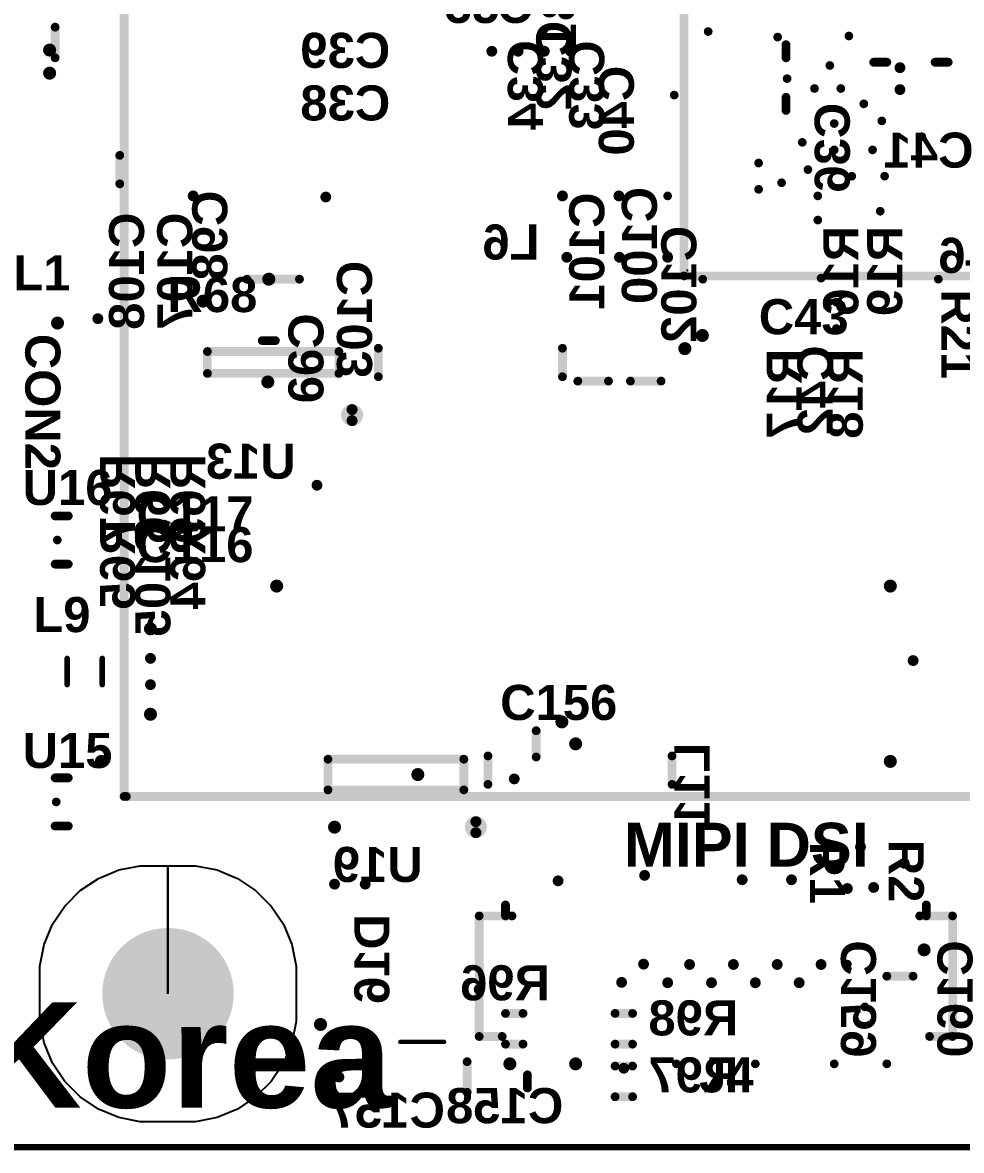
# Model space of a CAD drawing. Extents: x -0.3 to 75.5, y -0.2 to 56.1.
# Drawn here: x 17.68 to 39.1, y -0.07 to 25.65 of the extents above; entities that cross this region are included whole.
import ezdxf

# ---------------------------------------------------------------- set-up
doc = ezdxf.new("R2010")
doc.units = 0
doc.layers.get('0').update_dxf_attribs({"linetype": 'CONTINUOUS'})
for name, color, linetype in [('BOTTOMOVERLAY', 54, 'CONTINUOUS'), ('KEEPOUTLAYER', 6, 'CONTINUOUS'), ('MULTILAYER', 9, 'CONTINUOUS'), ('PADHOLELAYER', 156, 'CONTINUOUS'), ('TOPOVERLAY', 2, 'CONTINUOUS'), ('VIAHOLELAYER', 16, 'CONTINUOUS')]:
    doc.layers.add(name, color=color, linetype=linetype)
doc.styles.add('ARIAL', font='arialbd.ttf', dxfattribs={"height": 0.2})

# ---------------------------------------------------------------- blocks, each defined once
blk = doc.blocks.new('RESC1608L_B_10')
at = {"layer": 'BOTTOMOVERLAY', "const_width": 0.2}
for points in [[(-0.2, 0.35), (0.2, 0.35)], [(-0.2, -0.35), (0.2, -0.35)]]:
    blk.add_lwpolyline(points, dxfattribs=at)
at = {"layer": 'BOTTOMOVERLAY', "const_width": 0.1}
for points in [[(-0.25, 0.35, 1), (-0.15, 0.35, 1)], [(0.15, 0.35, 1), (0.25, 0.35, 1)], [(-0.25, -0.35, 1), (-0.15, -0.35, 1)], [(0.15, -0.35, 1), (0.25, -0.35, 1)]]:
    blk.add_lwpolyline(points, format="xyb", close=True, dxfattribs=at)
blk = doc.blocks.new('HEAT_SINK_40X40_55MM_34')
at = {"layer": 'TOPOVERLAY', "const_width": 0.2}
for points in [[(19.95, 20), (-20, 20)], [(20, 20), (20, 1.7)]]:
    blk.add_lwpolyline(points, dxfattribs=at)
at = {"layer": 'TOPOVERLAY', "const_width": 0.1}
for points in [[(19.9, 20, 1), (20, 20, 1)], [(19.95, 20, 1), (20.05, 20, 1)]]:
    blk.add_lwpolyline(points, format="xyb", close=True, dxfattribs=at)
blk = doc.blocks.new('DRT0003A_37')
at = {"layer": 'TOPOVERLAY', "const_width": 0.2}
for points in [[(0.125, 0.55), (0.425, 0.55)], [(0.125, -0.55), (0.425, -0.55)]]:
    blk.add_lwpolyline(points, dxfattribs=at)
at = {"layer": 'TOPOVERLAY', "const_width": 0.1}
for points in [[(0.075, 0.55, 1), (0.175, 0.55, 1)], [(0.375, 0.55, 1), (0.475, 0.55, 1)], [(0.075, -0.55, 1), (0.175, -0.55, 1)], [(0.375, -0.55, 1), (0.475, -0.55, 1)]]:
    blk.add_lwpolyline(points, format="xyb", close=True, dxfattribs=at)
blk = doc.blocks.new('DRT0003A_38')
at = {"layer": 'TOPOVERLAY', "const_width": 0.2}
for points in [[(0.125, 0.55), (0.425, 0.55)], [(0.125, -0.55), (0.425, -0.55)]]:
    blk.add_lwpolyline(points, dxfattribs=at)
at = {"layer": 'TOPOVERLAY', "const_width": 0.1}
for points in [[(0.075, 0.55, 1), (0.175, 0.55, 1)], [(0.375, 0.55, 1), (0.475, 0.55, 1)], [(0.075, -0.55, 1), (0.175, -0.55, 1)], [(0.375, -0.55, 1), (0.475, -0.55, 1)]]:
    blk.add_lwpolyline(points, format="xyb", close=True, dxfattribs=at)
blk = doc.blocks.new('SOT23_6_L_B_39')
at = {"layer": 'BOTTOMOVERLAY', "const_width": 0.2}
for points in [[(-0.35, 1.55), (-0.35, -1.55)], [(-0.35, 1.55), (0.35, 1.55)], [(0.35, 1.55), (0.35, -1.55)], [(-0.35, -1.55), (0.35, -1.55)]]:
    blk.add_lwpolyline(points, dxfattribs=at)
at = {"layer": 'BOTTOMOVERLAY'}
for points, const_width in [([(-0.4, 1.55, 1), (-0.3, 1.55, 1)], 0.1), ([(-0.4, 1.55, 1), (-0.3, 1.55, 1)], 0.1), ([(0.3, 1.55, 1), (0.4, 1.55, 1)], 0.1), ([(0.3, 1.55, 1), (0.4, 1.55, 1)], 0.1), ([(-0.4, -1.55, 1), (-0.3, -1.55, 1)], 0.1), ([(-0.4, -1.55, 1), (-0.3, -1.55, 1)], 0.1), ([(0.3, -1.55, 1), (0.4, -1.55, 1)], 0.1), ([(0.3, -1.55, 1), (0.4, -1.55, 1)], 0.1), ([(-1.075, -1.825, 1), (-1.325, -1.825, 1)], 0.25), ([(-1.388, -1.825, 1), (-1.263, -1.825, 1)], 0.125), ([(-1.137, -1.825, 1), (-1.012, -1.825, 1)], 0.125)]:
    blk.add_lwpolyline(points, format="xyb", close=True, dxfattribs=dict(at, const_width=const_width))
blk = doc.blocks.new('SOT23_6L_SY8120B1_B_43')
at = {"layer": 'BOTTOMOVERLAY', "const_width": 0.2}
for points in [[(-0.25, 1.5), (0.25, 1.5)], [(-0.25, 1.5), (-0.25, -1.5)], [(0.25, 1.5), (0.25, -1.5)], [(-0.25, -1.5), (0.25, -1.5)]]:
    blk.add_lwpolyline(points, dxfattribs=at)
at = {"layer": 'BOTTOMOVERLAY'}
for points, const_width in [([(-0.3, 1.5, 1), (-0.2, 1.5, 1)], 0.1), ([(-0.3, 1.5, 1), (-0.2, 1.5, 1)], 0.1), ([(0.2, 1.5, 1), (0.3, 1.5, 1)], 0.1), ([(0.2, 1.5, 1), (0.3, 1.5, 1)], 0.1), ([(-0.3, -1.5, 1), (-0.2, -1.5, 1)], 0.1), ([(-0.3, -1.5, 1), (-0.2, -1.5, 1)], 0.1), ([(0.2, -1.5, 1), (0.3, -1.5, 1)], 0.1), ([(0.2, -1.5, 1), (0.3, -1.5, 1)], 0.1), ([(-1.075, -1.8, 1), (-1.325, -1.8, 1)], 0.25), ([(-1.388, -1.8, 1), (-1.263, -1.8, 1)], 0.125), ([(-1.137, -1.8, 1), (-1.012, -1.8, 1)], 0.125)]:
    blk.add_lwpolyline(points, format="xyb", close=True, dxfattribs=dict(at, const_width=const_width))
blk = doc.blocks.new('RESC1608L_B_62')
at = {"layer": 'BOTTOMOVERLAY', "const_width": 0.2}
for points in [[(-0.2, 0.35), (0.2, 0.35)], [(-0.2, -0.35), (0.2, -0.35)]]:
    blk.add_lwpolyline(points, dxfattribs=at)
at = {"layer": 'BOTTOMOVERLAY', "const_width": 0.1}
for points in [[(-0.25, 0.35, 1), (-0.15, 0.35, 1)], [(0.15, 0.35, 1), (0.25, 0.35, 1)], [(-0.25, -0.35, 1), (-0.15, -0.35, 1)], [(0.15, -0.35, 1), (0.25, -0.35, 1)]]:
    blk.add_lwpolyline(points, format="xyb", close=True, dxfattribs=at)
blk = doc.blocks.new('RESC1608L_B_63')
at = {"layer": 'BOTTOMOVERLAY', "const_width": 0.2}
for points in [[(0.2, 0.35), (-0.2, 0.35)], [(0.2, -0.35), (-0.2, -0.35)]]:
    blk.add_lwpolyline(points, dxfattribs=at)
at = {"layer": 'BOTTOMOVERLAY', "const_width": 0.1}
for points in [[(-0.25, 0.35, 1), (-0.15, 0.35, 1)], [(0.15, 0.35, 1), (0.25, 0.35, 1)], [(-0.25, -0.35, 1), (-0.15, -0.35, 1)], [(0.15, -0.35, 1), (0.25, -0.35, 1)]]:
    blk.add_lwpolyline(points, format="xyb", close=True, dxfattribs=at)
blk = doc.blocks.new('MOUNTING_HOLE_3_0MM_95')
at = {"layer": 'MULTILAYER'}
h = blk.add_hatch(color=9, dxfattribs=at)
edge = h.paths.add_edge_path()
edge.add_arc((0, 0), 1.5, 0, 360)
at = {"layer": 'PADHOLELAYER'}
h = blk.add_hatch(color=156, dxfattribs=at)
edge = h.paths.add_edge_path()
edge.add_arc((0, 0), 1.5, 0, 360)
at = {"layer": 'MULTILAYER'}
for p, q in [((-1.122, 2.823), (-0.631, 2.921)), ((-0.631, 2.921), (-0.381, 2.921)), ((-0.381, 2.921), (-0.381, 2.921)), ((-0.381, 2.921), (0, 2.921)), ((0, 2.921), (0, 0)), ((0, 0), (0, 2.921)), ((0, 2.921), (0.381, 2.921)), ((0.381, 2.921), (0.631, 2.921)), ((0.631, 2.921), (1.122, 2.823)), ((-2, 2.354), (-1.584, 2.632)), ((-1.584, 2.632), (-1.122, 2.823)), ((1.122, 2.823), (1.584, 2.632)), ((1.584, 2.632), (2, 2.354)), ((-2.354, 2), (-2, 2.354)), ((2, 2.354), (2.354, 2)), ((-2.632, 1.584), (-2.354, 2)), ((2.354, 2), (2.632, 1.584)), ((-2.823, 1.122), (-2.632, 1.584)), ((2.632, 1.584), (2.823, 1.122)), ((-2.921, 0.631), (-2.823, 1.122)), ((2.823, 1.122), (2.921, 0.631)), ((-2.921, 0.381), (-2.921, 0.631)), ((2.921, 0.631), (2.921, 0.381)), ((-2.921, -0.381), (-2.921, 0.381)), ((2.921, 0.381), (2.921, 0.381)), ((2.921, 0.381), (2.921, -0.381)), ((-2.921, -0.631), (-2.921, -0.381)), ((-2.921, -0.381), (-2.921, -0.381)), ((2.921, -0.381), (2.921, -0.631)), ((-2.823, -1.122), (-2.921, -0.631)), ((2.921, -0.631), (2.823, -1.122)), ((-2.632, -1.584), (-2.823, -1.122)), ((2.823, -1.122), (2.632, -1.584)), ((-2.354, -2), (-2.632, -1.584)), ((2.632, -1.584), (2.354, -2)), ((-2, -2.354), (-2.354, -2)), ((2.354, -2), (2, -2.354)), ((-1.584, -2.632), (-2, -2.354)), ((2, -2.354), (1.584, -2.632)), ((-1.122, -2.823), (-1.584, -2.632)), ((-0.631, -2.921), (-1.122, -2.823)), ((1.122, -2.823), (0.631, -2.921)), ((1.584, -2.632), (1.122, -2.823)), ((-0.381, -2.921), (-0.631, -2.921)), ((0.381, -2.921), (-0.381, -2.921)), ((0.631, -2.921), (0.381, -2.921)), ((0.381, -2.921), (0.381, -2.921))]:
    blk.add_line(p, q, dxfattribs=at)
blk = doc.blocks.new('OK_F302_31__5_F_________1_')
at = {"layer": 'TOPOVERLAY', "const_width": 0.2}
for points in [[(-5.4, 1.375), (-5.4, -1.375)], [(-4.875, 1.375), (-5.4, 1.375)], [(5.4, 1.375), (4.875, 1.375)], [(5.4, 1.375), (5.4, -1.375)], [(-4.65, -1.375), (-5.4, -1.375)], [(-4.8, -1.375), (-4.8, -1.625)], [(5.4, -1.375), (4.65, -1.375)], [(4.8, -1.375), (4.8, -1.625)]]:
    blk.add_lwpolyline(points, dxfattribs=at)
at = {"layer": 'TOPOVERLAY', "const_width": 0.1}
for points in [[(-5.45, 1.375, 1), (-5.35, 1.375, 1)], [(-5.45, 1.375, 1), (-5.35, 1.375, 1)], [(-4.925, 1.375, 1), (-4.825, 1.375, 1)], [(4.825, 1.375, 1), (4.925, 1.375, 1)], [(5.35, 1.375, 1), (5.45, 1.375, 1)], [(5.35, 1.375, 1), (5.45, 1.375, 1)], [(-5.45, -1.375, 1), (-5.35, -1.375, 1)], [(-5.45, -1.375, 1), (-5.35, -1.375, 1)], [(-4.85, -1.375, 1), (-4.75, -1.375, 1)], [(-4.7, -1.375, 1), (-4.6, -1.375, 1)], [(4.6, -1.375, 1), (4.7, -1.375, 1)], [(4.75, -1.375, 1), (4.85, -1.375, 1)], [(5.35, -1.375, 1), (5.45, -1.375, 1)], [(5.35, -1.375, 1), (5.45, -1.375, 1)], [(-4.85, -1.625, 1), (-4.75, -1.625, 1)], [(4.75, -1.625, 1), (4.85, -1.625, 1)]]:
    blk.add_lwpolyline(points, format="xyb", close=True, dxfattribs=at)
blk = doc.blocks.new('CAPC1207L_B_119')
at = {"layer": 'BOTTOMOVERLAY', "const_width": 0.2}
blk.add_lwpolyline([(0, -0.3), (0, 0.3)], dxfattribs=at)
at = {"layer": 'BOTTOMOVERLAY', "const_width": 0.1}
for points in [[(-0.05, 0.3, 1), (0.05, 0.3, 1)], [(-0.05, -0.3, 1), (0.05, -0.3, 1)]]:
    blk.add_lwpolyline(points, format="xyb", close=True, dxfattribs=at)
blk = doc.blocks.new('CAPC1005L_B_120')
at = {"layer": 'BOTTOMOVERLAY', "const_width": 0.2}
blk.add_lwpolyline([(0, -0.15), (0, 0.15)], dxfattribs=at)
at = {"layer": 'BOTTOMOVERLAY', "const_width": 0.1}
for points in [[(-0.05, 0.15, 1), (0.05, 0.15, 1)], [(-0.05, -0.15, 1), (0.05, -0.15, 1)]]:
    blk.add_lwpolyline(points, format="xyb", close=True, dxfattribs=at)
blk = doc.blocks.new('CAPC1608L_B_121')
at = {"layer": 'BOTTOMOVERLAY', "const_width": 0.2}
blk.add_lwpolyline([(-1.325, 0.35), (-1.325, -0.35)], dxfattribs=at)
at = {"layer": 'BOTTOMOVERLAY', "const_width": 0.1}
for points in [[(-1.375, 0.35, 1), (-1.275, 0.35, 1)], [(-1.375, -0.35, 1), (-1.275, -0.35, 1)]]:
    blk.add_lwpolyline(points, format="xyb", close=True, dxfattribs=at)
blk = doc.blocks.new('CAPC1207L_122')
at = {"layer": 'TOPOVERLAY', "const_width": 0.2}
blk.add_lwpolyline([(0, 0.3), (0, -0.3)], dxfattribs=at)
at = {"layer": 'TOPOVERLAY', "const_width": 0.1}
for points in [[(-0.05, 0.3, 1), (0.05, 0.3, 1)], [(-0.05, -0.3, 1), (0.05, -0.3, 1)]]:
    blk.add_lwpolyline(points, format="xyb", close=True, dxfattribs=at)
blk = doc.blocks.new('ICMEF2012L_153')
at = {"layer": 'TOPOVERLAY', "const_width": 0.125}
for points in [[(-0.4, 0.3), (-0.4, -0.3)], [(0.4, 0.3), (0.4, -0.3)]]:
    blk.add_lwpolyline(points, dxfattribs=at)
at = {"layer": 'TOPOVERLAY', "const_width": 0.0625}
for points in [[(-0.431, 0.3, 1), (-0.369, 0.3, 1)], [(0.369, 0.3, 1), (0.431, 0.3, 1)], [(-0.431, -0.3, 1), (-0.369, -0.3, 1)], [(0.369, -0.3, 1), (0.431, -0.3, 1)]]:
    blk.add_lwpolyline(points, format="xyb", close=True, dxfattribs=at)
blk = doc.blocks.new('INDP4040X30N_B_180')
at = {"layer": 'BOTTOMOVERLAY', "const_width": 0.2}
for points in [[(0.325, 2.1), (-0.325, 2.1)], [(0.325, -2.1), (-0.325, -2.1)]]:
    blk.add_lwpolyline(points, dxfattribs=at)
at = {"layer": 'BOTTOMOVERLAY', "const_width": 0.1}
for points in [[(-0.375, 2.1, 1), (-0.275, 2.1, 1)], [(0.275, 2.1, 1), (0.375, 2.1, 1)], [(-0.375, -2.1, 1), (-0.275, -2.1, 1)], [(0.275, -2.1, 1), (0.375, -2.1, 1)]]:
    blk.add_lwpolyline(points, format="xyb", close=True, dxfattribs=at)
blk = doc.blocks.new('INDP4040X30N_B_183')
at = {"layer": 'BOTTOMOVERLAY', "const_width": 0.2}
for points in [[(0.325, 2.1), (-0.325, 2.1)], [(0.325, -2.1), (-0.325, -2.1)]]:
    blk.add_lwpolyline(points, dxfattribs=at)
at = {"layer": 'BOTTOMOVERLAY', "const_width": 0.1}
for points in [[(-0.375, 2.1, 1), (-0.275, 2.1, 1)], [(0.275, 2.1, 1), (0.375, 2.1, 1)], [(-0.375, -2.1, 1), (-0.275, -2.1, 1)], [(0.275, -2.1, 1), (0.375, -2.1, 1)]]:
    blk.add_lwpolyline(points, format="xyb", close=True, dxfattribs=at)
blk = doc.blocks.new('CAPC1608L_B_227')
at = {"layer": 'BOTTOMOVERLAY', "const_width": 0.2}
blk.add_lwpolyline([(-1.325, 0.35), (-1.325, -0.35)], dxfattribs=at)
at = {"layer": 'BOTTOMOVERLAY', "const_width": 0.1}
for points in [[(-1.375, 0.35, 1), (-1.275, 0.35, 1)], [(-1.375, -0.35, 1), (-1.275, -0.35, 1)]]:
    blk.add_lwpolyline(points, format="xyb", close=True, dxfattribs=at)
blk = doc.blocks.new('CAPC1608L_B_228')
at = {"layer": 'BOTTOMOVERLAY', "const_width": 0.2}
blk.add_lwpolyline([(-1.325, 0.35), (-1.325, -0.35)], dxfattribs=at)
at = {"layer": 'BOTTOMOVERLAY', "const_width": 0.1}
for points in [[(-1.375, 0.35, 1), (-1.275, 0.35, 1)], [(-1.375, -0.35, 1), (-1.275, -0.35, 1)]]:
    blk.add_lwpolyline(points, format="xyb", close=True, dxfattribs=at)
blk = doc.blocks.new('CAPC1005L_229')
at = {"layer": 'TOPOVERLAY', "const_width": 0.2}
blk.add_lwpolyline([(0, -0.15), (0, 0.15)], dxfattribs=at)
at = {"layer": 'TOPOVERLAY', "const_width": 0.1}
for points in [[(-0.05, 0.15, 1), (0.05, 0.15, 1)], [(-0.05, -0.15, 1), (0.05, -0.15, 1)]]:
    blk.add_lwpolyline(points, format="xyb", close=True, dxfattribs=at)
blk = doc.blocks.new('CAPC2012L_B_230')
at = {"layer": 'BOTTOMOVERLAY', "const_width": 0.2}
blk.add_lwpolyline([(-1.5, 0.6), (-1.5, -0.6)], dxfattribs=at)
at = {"layer": 'BOTTOMOVERLAY', "const_width": 0.1}
for points in [[(-1.55, 0.6, 1), (-1.45, 0.6, 1)], [(-1.55, -0.6, 1), (-1.45, -0.6, 1)]]:
    blk.add_lwpolyline(points, format="xyb", close=True, dxfattribs=at)
blk = doc.blocks.new('CAPC1005L_B_261')
at = {"layer": 'BOTTOMOVERLAY', "const_width": 0.2}
blk.add_lwpolyline([(0, 0.15), (0, -0.15)], dxfattribs=at)
at = {"layer": 'BOTTOMOVERLAY', "const_width": 0.1}
for points in [[(-0.05, 0.15, 1), (0.05, 0.15, 1)], [(-0.05, -0.15, 1), (0.05, -0.15, 1)]]:
    blk.add_lwpolyline(points, format="xyb", close=True, dxfattribs=at)
blk = doc.blocks.new('CAPC1005L_B_262')
at = {"layer": 'BOTTOMOVERLAY', "const_width": 0.2}
blk.add_lwpolyline([(0, 0.15), (0, -0.15)], dxfattribs=at)
at = {"layer": 'BOTTOMOVERLAY', "const_width": 0.1}
for points in [[(-0.05, 0.15, 1), (0.05, 0.15, 1)], [(-0.05, -0.15, 1), (0.05, -0.15, 1)]]:
    blk.add_lwpolyline(points, format="xyb", close=True, dxfattribs=at)
blk = doc.blocks.new('CAPC1608L_283')
at = {"layer": 'TOPOVERLAY', "const_width": 0.2}
blk.add_lwpolyline([(-1.325, 0.35), (-1.325, -0.35)], dxfattribs=at)
at = {"layer": 'TOPOVERLAY', "const_width": 0.1}
for points in [[(-1.375, 0.35, 1), (-1.275, 0.35, 1)], [(-1.375, -0.35, 1), (-1.275, -0.35, 1)]]:
    blk.add_lwpolyline(points, format="xyb", close=True, dxfattribs=at)
blk = doc.blocks.new('G12A_S905D2_286')
at = {"layer": 'TOPOVERLAY'}
for points, const_width in [([(-6.517, 8.543, 1), (-7, 8.543, 1)], 0.2), ([(-7.05, 8.543, 1), (-6.95, 8.543, 1)], 0.1), ([(-6.567, 8.543, 1), (-6.467, 8.543, 1)], 0.1), ([(-7.96, 8.181, 1), (-7.86, 8.181, 1)], 0.1), ([(-7.96, 8.181, 1), (-7.86, 8.181, 1)], 0.1), ([(-7.275, 7.949, 1), (-7.175, 7.949, 1)], 0.1), ([(-7.275, 7.949, 1), (-7.175, 7.949, 1)], 0.1), ([(-7.137, 8, 1), (-7.163, 8, 1)], 0.0254), ([(-7.169, 8, 1), (-7.156, 8, 1)], 0.0127), ([(-7.144, 8, 1), (-7.131, 8, 1)], 0.0127), ([(-7.099, 8.125, 1), (-6.999, 8.125, 1)], 0.1), ([(-7.099, 8.125, 1), (-6.999, 8.125, 1)], 0.1), ([(7.175, 8.125, 1), (7.275, 8.125, 1)], 0.1), ([(7.175, 8.125, 1), (7.275, 8.125, 1)], 0.1), ([(7.163, 8, 1), (7.137, 8, 1)], 0.0254), ([(7.163, 8, 1), (7.137, 8, 1)], 0.0254), ([(7.131, 8, 1), (7.144, 8, 1)], 0.0127), ([(7.131, 8, 1), (7.144, 8, 1)], 0.0127), ([(7.156, 8, 1), (7.169, 8, 1)], 0.0127), ([(7.156, 8, 1), (7.169, 8, 1)], 0.0127), ([(-7.517, 7.731, 1), (-7.417, 7.731, 1)], 0.1), ([(-7.517, 7.69, 1), (-7.417, 7.69, 1)], 0.1), ([(-7.517, 7.69, 1), (-7.417, 7.69, 1)], 0.1), ([(-7.514, 7.734, 1), (-7.414, 7.734, 1)], 0.1), ([(-7.96, 7.247, 1), (-7.86, 7.247, 1)], 0.1), ([(-7.96, 7.247, 1), (-7.86, 7.247, 1)], 0.1), ([(-7.137, -8, 1), (-7.163, -8, 1)], 0.0254), ([(-7.137, -8, 1), (-7.163, -8, 1)], 0.0254), ([(7.163, -8, 1), (7.137, -8, 1)], 0.0254), ([(7.163, -8, 1), (7.137, -8, 1)], 0.0254), ([(-7.275, -8.125, 1), (-7.175, -8.125, 1)], 0.1), ([(-7.275, -8.125, 1), (-7.175, -8.125, 1)], 0.1), ([(-7.169, -8, 1), (-7.156, -8, 1)], 0.0127), ([(-7.169, -8, 1), (-7.156, -8, 1)], 0.0127), ([(-7.144, -8, 1), (-7.131, -8, 1)], 0.0127), ([(-7.144, -8, 1), (-7.131, -8, 1)], 0.0127), ([(7.131, -8, 1), (7.144, -8, 1)], 0.0127), ([(7.131, -8, 1), (7.144, -8, 1)], 0.0127), ([(7.175, -8.125, 1), (7.275, -8.125, 1)], 0.1), ([(7.175, -8.125, 1), (7.275, -8.125, 1)], 0.1), ([(7.156, -8, 1), (7.169, -8, 1)], 0.0127), ([(7.156, -8, 1), (7.169, -8, 1)], 0.0127)]:
    blk.add_lwpolyline(points, format="xyb", close=True, dxfattribs=dict(at, const_width=const_width))
at = {"layer": 'TOPOVERLAY', "const_width": 0.2}
for points in [[(-7.464, 7.734), (-7.91, 8.181)], [(-7.91, 8.181), (-7.91, 7.247)], [(-7.049, 8.125), (-7.225, 7.949)], [(-7.225, 7.949), (-7.225, -8.125)], [(7.225, 8.125), (-7.049, 8.125)], [(7.225, 8.125), (7.225, -8.125)], [(-7.467, 7.69), (-7.91, 7.247)], [(-7.467, 7.731), (-7.467, 7.69)], [(7.225, -8.125), (-7.225, -8.125)]]:
    blk.add_lwpolyline(points, dxfattribs=at)
blk = doc.blocks.new('INDP4040X30N_290')
at = {"layer": 'TOPOVERLAY', "const_width": 0.2}
for points in [[(-0.325, 2.1), (0.325, 2.1)], [(-0.325, -2.1), (0.325, -2.1)]]:
    blk.add_lwpolyline(points, dxfattribs=at)
at = {"layer": 'TOPOVERLAY', "const_width": 0.1}
for points in [[(-0.375, 2.1, 1), (-0.275, 2.1, 1)], [(0.275, 2.1, 1), (0.375, 2.1, 1)], [(-0.375, -2.1, 1), (-0.275, -2.1, 1)], [(0.275, -2.1, 1), (0.375, -2.1, 1)]]:
    blk.add_lwpolyline(points, format="xyb", close=True, dxfattribs=at)
blk = doc.blocks.new('MICROSMP_B_309')
at = {"layer": 'BOTTOMOVERLAY', "const_width": 0.1}
blk.add_lwpolyline([(-2.4, 0.5), (-2.4, -0.5)], dxfattribs=at)
at = {"layer": 'BOTTOMOVERLAY', "const_width": 0.05}
for points in [[(-2.425, 0.5, 1), (-2.375, 0.5, 1)], [(-2.425, -0.5, 1), (-2.375, -0.5, 1)]]:
    blk.add_lwpolyline(points, format="xyb", close=True, dxfattribs=at)
blk = doc.blocks.new('CAPC1005L_B_312')
at = {"layer": 'BOTTOMOVERLAY', "const_width": 0.2}
blk.add_lwpolyline([(0, 0.15), (0, -0.15)], dxfattribs=at)
at = {"layer": 'BOTTOMOVERLAY', "const_width": 0.1}
for points in [[(-0.05, 0.15, 1), (0.05, 0.15, 1)], [(-0.05, -0.15, 1), (0.05, -0.15, 1)]]:
    blk.add_lwpolyline(points, format="xyb", close=True, dxfattribs=at)
blk = doc.blocks.new('CAPC1005L_B_313')
at = {"layer": 'BOTTOMOVERLAY', "const_width": 0.2}
blk.add_lwpolyline([(0, 0.15), (0, -0.15)], dxfattribs=at)
at = {"layer": 'BOTTOMOVERLAY', "const_width": 0.1}
for points in [[(-0.05, 0.15, 1), (0.05, 0.15, 1)], [(-0.05, -0.15, 1), (0.05, -0.15, 1)]]:
    blk.add_lwpolyline(points, format="xyb", close=True, dxfattribs=at)

msp = doc.modelspace()

# ---------------------------------------------------------------- hatches: boundary and pattern name
at = {"layer": 'VIAHOLELAYER'}
h = msp.add_hatch(color=16, dxfattribs=at)
edge = h.paths.add_edge_path()
edge.add_arc((33.325, 25.45), 0.1, 0, 360)
h = msp.add_hatch(color=16, dxfattribs=at)
edge = h.paths.add_edge_path()
edge.add_arc((34.909, 25.323), 0.1, 0, 360)
h = msp.add_hatch(color=16, dxfattribs=at)
edge = h.paths.add_edge_path()
edge.add_arc((36.534, 25.348), 0.1, 0, 360)
h = msp.add_hatch(color=16, dxfattribs=at)
edge = h.paths.add_edge_path()
edge.add_arc((18.3, 25.027), 0.15, 0, 360)
h = msp.add_hatch(color=16, dxfattribs=at)
edge = h.paths.add_edge_path()
edge.add_arc((28.388, 25), 0.125, 0, 360)
h = msp.add_hatch(color=16, dxfattribs=at)
edge = h.paths.add_edge_path()
edge.add_arc((28.988, 25), 0.125, 0, 360)
h = msp.add_hatch(color=16, dxfattribs=at)
edge = h.paths.add_edge_path()
edge.add_arc((29.587, 25), 0.125, 0, 360)
h = msp.add_hatch(color=16, dxfattribs=at)
edge = h.paths.add_edge_path()
edge.add_arc((30.187, 25), 0.125, 0, 360)
h = msp.add_hatch(color=16, dxfattribs=at)
edge = h.paths.add_edge_path()
edge.add_arc((36.1, 24.675), 0.1, 0, 360)
h = msp.add_hatch(color=16, dxfattribs=at)
edge = h.paths.add_edge_path()
edge.add_arc((37.7, 24.625), 0.125, 0, 360)
h = msp.add_hatch(color=16, dxfattribs=at)
edge = h.paths.add_edge_path()
edge.add_arc((18.3, 24.5), 0.15, 0, 360)
h = msp.add_hatch(color=16, dxfattribs=at)
edge = h.paths.add_edge_path()
edge.add_arc((35.125, 24.375), 0.1, 0, 360)
h = msp.add_hatch(color=16, dxfattribs=at)
edge = h.paths.add_edge_path()
edge.add_arc((35.75, 24.15), 0.1, 0, 360)
h = msp.add_hatch(color=16, dxfattribs=at)
edge = h.paths.add_edge_path()
edge.add_arc((36.35, 24.15), 0.1, 0, 360)
h = msp.add_hatch(color=16, dxfattribs=at)
edge = h.paths.add_edge_path()
edge.add_arc((37.7, 24.125), 0.125, 0, 360)
h = msp.add_hatch(color=16, dxfattribs=at)
edge = h.paths.add_edge_path()
edge.add_arc((32.55, 24), 0.1, 0, 360)
h = msp.add_hatch(color=16, dxfattribs=at)
edge = h.paths.add_edge_path()
edge.add_arc((36.875, 23.8), 0.1, 0, 360)
h = msp.add_hatch(color=16, dxfattribs=at)
edge = h.paths.add_edge_path()
edge.add_arc((36.2, 23.35), 0.1, 0, 360)
h = msp.add_hatch(color=16, dxfattribs=at)
edge = h.paths.add_edge_path()
edge.add_arc((37.286, 23.411), 0.1, 0, 360)
h = msp.add_hatch(color=16, dxfattribs=at)
edge = h.paths.add_edge_path()
edge.add_arc((35.472, 22.922), 0.1, 0, 360)
h = msp.add_hatch(color=16, dxfattribs=at)
edge = h.paths.add_edge_path()
edge.add_arc((38.2, 23.05), 0.1, 0, 360)
h = msp.add_hatch(color=16, dxfattribs=at)
edge = h.paths.add_edge_path()
edge.add_arc((36.2, 22.75), 0.1, 0, 360)
h = msp.add_hatch(color=16, dxfattribs=at)
edge = h.paths.add_edge_path()
edge.add_arc((37.075, 22.75), 0.1, 0, 360)
h = msp.add_hatch(color=16, dxfattribs=at)
edge = h.paths.add_edge_path()
edge.add_arc((34.475, 22.45), 0.1, 0, 360)
h = msp.add_hatch(color=16, dxfattribs=at)
edge = h.paths.add_edge_path()
edge.add_arc((35.6, 22.3), 0.1, 0, 360)
h = msp.add_hatch(color=16, dxfattribs=at)
edge = h.paths.add_edge_path()
edge.add_arc((36.6, 22.15), 0.1, 0, 360)
h = msp.add_hatch(color=16, dxfattribs=at)
edge = h.paths.add_edge_path()
edge.add_arc((37.35, 22.15), 0.1, 0, 360)
h = msp.add_hatch(color=16, dxfattribs=at)
edge = h.paths.add_edge_path()
edge.add_arc((34.475, 21.85), 0.1, 0, 360)
h = msp.add_hatch(color=16, dxfattribs=at)
edge = h.paths.add_edge_path()
edge.add_arc((35, 22), 0.1, 0, 360)
h = msp.add_hatch(color=16, dxfattribs=at)
edge = h.paths.add_edge_path()
edge.add_arc((21.575, 21.7), 0.125, 0, 360)
h = msp.add_hatch(color=16, dxfattribs=at)
edge = h.paths.add_edge_path()
edge.add_arc((24.6, 21.675), 0.125, 0, 360)
h = msp.add_hatch(color=16, dxfattribs=at)
edge = h.paths.add_edge_path()
edge.add_arc((30, 21.7), 0.125, 0, 360)
h = msp.add_hatch(color=16, dxfattribs=at)
edge = h.paths.add_edge_path()
edge.add_arc((31.287, 21.7), 0.125, 0, 360)
h = msp.add_hatch(color=16, dxfattribs=at)
edge = h.paths.add_edge_path()
edge.add_arc((32.4, 21.7), 0.1, 0, 360)
h = msp.add_hatch(color=16, dxfattribs=at)
edge = h.paths.add_edge_path()
edge.add_arc((35.825, 21.7), 0.1, 0, 360)
h = msp.add_hatch(color=16, dxfattribs=at)
edge = h.paths.add_edge_path()
edge.add_arc((37.25, 21.35), 0.1, 0, 360)
h = msp.add_hatch(color=16, dxfattribs=at)
edge = h.paths.add_edge_path()
edge.add_arc((35.825, 21.149), 0.1, 0, 360)
h = msp.add_hatch(color=16, dxfattribs=at)
edge = h.paths.add_edge_path()
edge.add_arc((30.1, 20.3), 0.125, 0, 360)
h = msp.add_hatch(color=16, dxfattribs=at)
edge = h.paths.add_edge_path()
edge.add_arc((31.3, 20.3), 0.125, 0, 360)
h = msp.add_hatch(color=16, dxfattribs=at)
edge = h.paths.add_edge_path()
edge.add_arc((32.4, 20.3), 0.125, 0, 360)
h = msp.add_hatch(color=16, dxfattribs=at)
edge = h.paths.add_edge_path()
edge.add_arc((23.3, 19.8), 0.15, 0, 360)
h = msp.add_hatch(color=16, dxfattribs=at)
edge = h.paths.add_edge_path()
edge.add_arc((33.2, 19.8), 0.1, 0, 360)
h = msp.add_hatch(color=16, dxfattribs=at)
edge = h.paths.add_edge_path()
edge.add_arc((35.9, 19.825), 0.1, 0, 360)
h = msp.add_hatch(color=16, dxfattribs=at)
edge = h.paths.add_edge_path()
edge.add_arc((38.575, 19.8), 0.1, 0, 360)
h = msp.add_hatch(color=16, dxfattribs=at)
edge = h.paths.add_edge_path()
edge.add_arc((21.8, 19.3), 0.15, 0, 360)
h = msp.add_hatch(color=16, dxfattribs=at)
edge = h.paths.add_edge_path()
edge.add_arc((36.25, 19.275), 0.1, 0, 360)
h = msp.add_hatch(color=16, dxfattribs=at)
edge = h.paths.add_edge_path()
edge.add_arc((18.48, 18.8), 0.15, 0, 360)
h = msp.add_hatch(color=16, dxfattribs=at)
edge = h.paths.add_edge_path()
edge.add_arc((19.4, 18.9), 0.125, 0, 360)
h = msp.add_hatch(color=16, dxfattribs=at)
edge = h.paths.add_edge_path()
edge.add_arc((33.192, 18.516), 0.15, 0, 360)
h = msp.add_hatch(color=16, dxfattribs=at)
edge = h.paths.add_edge_path()
edge.add_arc((36.25, 18.675), 0.1, 0, 360)
h = msp.add_hatch(color=16, dxfattribs=at)
edge = h.paths.add_edge_path()
edge.add_arc((32.792, 18.216), 0.15, 0, 360)
h = msp.add_hatch(color=16, dxfattribs=at)
edge = h.paths.add_edge_path()
edge.add_arc((23.277, 17.456), 0.15, 0, 360)
h = msp.add_hatch(color=16, dxfattribs=at)
edge = h.paths.add_edge_path()
edge.add_arc((24.4, 15.1), 0.125, 0, 360)
h = msp.add_hatch(color=16, dxfattribs=at)
edge = h.paths.add_edge_path()
edge.add_arc((20.48, 14.8), 0.15, 0, 360)
h = msp.add_hatch(color=16, dxfattribs=at)
edge = h.paths.add_edge_path()
edge.add_arc((18.475, 13.85), 0.1, 0, 360)
h = msp.add_hatch(color=16, dxfattribs=at)
edge = h.paths.add_edge_path()
edge.add_arc((23.48, 12.8), 0.15, 0, 360)
h = msp.add_hatch(color=16, dxfattribs=at)
edge = h.paths.add_edge_path()
edge.add_arc((37.48, 12.8), 0.15, 0, 360)
h = msp.add_hatch(color=16, dxfattribs=at)
edge = h.paths.add_edge_path()
edge.add_arc((20.6, 11.825), 0.15, 0, 360)
h = msp.add_hatch(color=16, dxfattribs=at)
edge = h.paths.add_edge_path()
edge.add_arc((20.6, 11.15), 0.125, 0, 360)
h = msp.add_hatch(color=16, dxfattribs=at)
edge = h.paths.add_edge_path()
edge.add_arc((38, 11.1), 0.125, 0, 360)
h = msp.add_hatch(color=16, dxfattribs=at)
edge = h.paths.add_edge_path()
edge.add_arc((20.6, 10.55), 0.125, 0, 360)
h = msp.add_hatch(color=16, dxfattribs=at)
edge = h.paths.add_edge_path()
edge.add_arc((20.6, 9.875), 0.15, 0, 360)
h = msp.add_hatch(color=16, dxfattribs=at)
edge = h.paths.add_edge_path()
edge.add_arc((29.987, 9.701), 0.15, 0, 360)
h = msp.add_hatch(color=16, dxfattribs=at)
edge = h.paths.add_edge_path()
edge.add_arc((30.3, 9.2), 0.15, 0, 360)
h = msp.add_hatch(color=16, dxfattribs=at)
edge = h.paths.add_edge_path()
edge.add_arc((19.48, 8.8), 0.15, 0, 360)
h = msp.add_hatch(color=16, dxfattribs=at)
edge = h.paths.add_edge_path()
edge.add_arc((37.48, 8.8), 0.15, 0, 360)
h = msp.add_hatch(color=16, dxfattribs=at)
edge = h.paths.add_edge_path()
edge.add_arc((26.7, 8.5), 0.15, 0, 360)
h = msp.add_hatch(color=16, dxfattribs=at)
edge = h.paths.add_edge_path()
edge.add_arc((28.9, 8.4), 0.125, 0, 360)
h = msp.add_hatch(color=16, dxfattribs=at)
edge = h.paths.add_edge_path()
edge.add_arc((18.45, 7.875), 0.1, 0, 360)
h = msp.add_hatch(color=16, dxfattribs=at)
edge = h.paths.add_edge_path()
edge.add_arc((24.8, 7.3), 0.15, 0, 360)
h = msp.add_hatch(color=16, dxfattribs=at)
edge = h.paths.add_edge_path()
edge.add_arc((36.8, 6.85), 0.125, 0, 360)
h = msp.add_hatch(color=16, dxfattribs=at)
edge = h.paths.add_edge_path()
edge.add_arc((37.8, 6.475), 0.125, 0, 360)
h = msp.add_hatch(color=16, dxfattribs=at)
edge = h.paths.add_edge_path()
edge.add_arc((29.9, 6.075), 0.125, 0, 360)
h = msp.add_hatch(color=16, dxfattribs=at)
edge = h.paths.add_edge_path()
edge.add_arc((31.875, 6.2), 0.125, 0, 360)
h = msp.add_hatch(color=16, dxfattribs=at)
edge = h.paths.add_edge_path()
edge.add_arc((34.1, 6.1), 0.125, 0, 360)
h = msp.add_hatch(color=16, dxfattribs=at)
edge = h.paths.add_edge_path()
edge.add_arc((35.225, 6.1), 0.125, 0, 360)
h = msp.add_hatch(color=16, dxfattribs=at)
edge = h.paths.add_edge_path()
edge.add_arc((24.8, 6), 0.125, 0, 360)
h = msp.add_hatch(color=16, dxfattribs=at)
edge = h.paths.add_edge_path()
edge.add_arc((25.5, 6), 0.125, 0, 360)
h = msp.add_hatch(color=16, dxfattribs=at)
edge = h.paths.add_edge_path()
edge.add_arc((36.5, 5.9), 0.125, 0, 360)
h = msp.add_hatch(color=16, dxfattribs=at)
edge = h.paths.add_edge_path()
edge.add_arc((37.1, 5.925), 0.125, 0, 360)
h = msp.add_hatch(color=16, dxfattribs=at)
edge = h.paths.add_edge_path()
edge.add_arc((38.25, 4.5), 0.15, 0, 360)
h = msp.add_hatch(color=16, dxfattribs=at)
edge = h.paths.add_edge_path()
edge.add_arc((31.85, 4.175), 0.125, 0, 360)
h = msp.add_hatch(color=16, dxfattribs=at)
edge = h.paths.add_edge_path()
edge.add_arc((32.9, 4.167), 0.125, 0, 360)
h = msp.add_hatch(color=16, dxfattribs=at)
edge = h.paths.add_edge_path()
edge.add_arc((33.9, 4.167), 0.125, 0, 360)
h = msp.add_hatch(color=16, dxfattribs=at)
edge = h.paths.add_edge_path()
edge.add_arc((34.9, 4.167), 0.125, 0, 360)
h = msp.add_hatch(color=16, dxfattribs=at)
edge = h.paths.add_edge_path()
edge.add_arc((35.9, 4.167), 0.125, 0, 360)
h = msp.add_hatch(color=16, dxfattribs=at)
edge = h.paths.add_edge_path()
edge.add_arc((36.5, 4.175), 0.1, 0, 360)
h = msp.add_hatch(color=16, dxfattribs=at)
edge = h.paths.add_edge_path()
edge.add_arc((31.35, 3.759), 0.125, 0, 360)
h = msp.add_hatch(color=16, dxfattribs=at)
edge = h.paths.add_edge_path()
edge.add_arc((32.4, 3.751), 0.125, 0, 360)
h = msp.add_hatch(color=16, dxfattribs=at)
edge = h.paths.add_edge_path()
edge.add_arc((33.4, 3.751), 0.125, 0, 360)
h = msp.add_hatch(color=16, dxfattribs=at)
edge = h.paths.add_edge_path()
edge.add_arc((34.4, 3.751), 0.125, 0, 360)
h = msp.add_hatch(color=16, dxfattribs=at)
edge = h.paths.add_edge_path()
edge.add_arc((35.4, 3.751), 0.125, 0, 360)
h = msp.add_hatch(color=16, dxfattribs=at)
edge = h.paths.add_edge_path()
edge.add_arc((28.1, 3.6), 0.125, 0, 360)
h = msp.add_hatch(color=16, dxfattribs=at)
edge = h.paths.add_edge_path()
edge.add_arc((36.9, 3.2), 0.1, 0, 360)
h = msp.add_hatch(color=16, dxfattribs=at)
edge = h.paths.add_edge_path()
edge.add_arc((24.48, 2.8), 0.15, 0, 360)
h = msp.add_hatch(color=16, dxfattribs=at)
edge = h.paths.add_edge_path()
edge.add_arc((28.8, 1.9), 0.15, 0, 360)
h = msp.add_hatch(color=16, dxfattribs=at)
edge = h.paths.add_edge_path()
edge.add_arc((30.3, 1.9), 0.15, 0, 360)
h = msp.add_hatch(color=16, dxfattribs=at)
edge = h.paths.add_edge_path()
edge.add_arc((31.4, 1.8), 0.125, 0, 360)
h = msp.add_hatch(color=16, dxfattribs=at)
edge = h.paths.add_edge_path()
edge.add_arc((32.6, 1.9), 0.1, 0, 360)
h = msp.add_hatch(color=16, dxfattribs=at)
edge = h.paths.add_edge_path()
edge.add_arc((34.4, 1.9), 0.1, 0, 360)
h = msp.add_hatch(color=16, dxfattribs=at)
edge = h.paths.add_edge_path()
edge.add_arc((36.2, 1.9), 0.1, 0, 360)
h = msp.add_hatch(color=16, dxfattribs=at)
edge = h.paths.add_edge_path()
edge.add_arc((37.4, 1.9), 0.1, 0, 360)
h = msp.add_hatch(color=16, dxfattribs=at)
edge = h.paths.add_edge_path()
edge.add_arc((24.9, 1.6), 0.125, 0, 360)

# ---------------------------------------------------------------- linework, layer by layer
at = {"layer": 'KEEPOUTLAYER', "const_width": 0.15}
msp.add_lwpolyline([(3, 0), (66, 0)], dxfattribs=at)

# ---------------------------------------------------------------- block references
for name, p, rotation in [('HEAT_SINK_40X40_55MM_34', (40, 28), 180), ('G12A_S905D2_286', (40, 28), 180), ('CAPC1608L_283', (17.1, 25.2), 180), ('CAPC1005L_B_261', (35.1, 25), 180), ('CAPC1005L_B_312', (37.25, 24.75), 90), ('CAPC1005L_B_313', (38.65, 24.75), 90), ('CAPC1005L_B_262', (35.1, 23.8), 180), ('INDP4040X30N_290', (17.8, 22.3), 90), ('CAPC2012L_B_230', (23.4, 21.3), 90), ('CAPC1005L_229', (23.3, 18.4), 270), ('INDP4040X30N_B_183', (27.9, 17.9), 270), ('SOT23_6L_SY8120B1_B_43', (23.4, 17.9), 90), ('CAPC1608L_B_227', (30.7, 18.8), 90), ('CAPC1608L_B_228', (31.9, 18.8), 90), ('ICMEF2012L_153', (19.1, 10.85), 180), ('CAPC1207L_122', (29.4, 9.2), 180), ('INDP4040X30N_B_180', (30.4, 8.6), 270), ('SOT23_6_L_B_39', (26.2, 8.5), 90), ('OK_F302_31__5_F_________1_', (33.5, 3.9), 180), ('CAPC1207L_B_119', (37.7, 3.9), 270), ('RESC1608L_B_63', (28.9, 2.7), 180), ('MICROSMP_B_309', (26.8, 4.8), 90), ('CAPC1608L_B_121', (26.5, 1.6), 180)]:
    msp.add_blockref(name, p, dxfattribs=dict(rotation=rotation))
for name, p in [('DRT0003A_37', (18.3, 13.85)), ('DRT0003A_38', (18.3, 7.875)), ('MOUNTING_HOLE_3_0MM_95', (21, 3.5)), ('RESC1608L_B_62', (31.4, 2.7)), ('RESC1608L_B_10', (31.4, 1.5)), ('CAPC1005L_B_120', (29.2, 1.5))]:
    msp.add_blockref(name, p)

# ---------------------------------------------------------------- texts
at = {"layer": 'BOTTOMOVERLAY', "style": 'ARIAL', "text_generation_flag": 2}
for s, p in [('FB1', (30.305, 27.164)), ('C32', (30.204, 25.693)), ('C34', (29.554, 25.253)), ('C33', (30.954, 25.246)), ('C40', (31.629, 24.669)), ('C36', (36.555, 23.823)), ('C98', (22.354, 21.82)), ('C101', (30.955, 21.776)), ('C100', (32.155, 21.904)), ('C108', (20.454, 21.318)), ('C107', (21.555, 21.318)), ('C102', (33.055, 21.016)), ('R16', (36.751, 21.014)), ('R19', (37.751, 21.01)), ('C103', (25.655, 20.219)), ('R17', (35.456, 18.211)), ('C42', (36.161, 18.289)), ('R18', (36.851, 18.211)), ('R67', (20.251, 15.811)), ('R66', (21.051, 15.814)), ('R69', (21.851, 15.81)), ('R65', (20.251, 14.316)), ('C105', (21.055, 14.323)), ('R64', (21.851, 14.319)), ('L11', (33.356, 9.228)), ('D16', (26.051, 5.315)), ('C159', (37.154, 4.717)), ('C160', (39.355, 4.717))]:
    msp.add_text(s, height=0.8, rotation=90, dxfattribs=at).set_placement(p)
for s, p in [('C35', (29.358, 25.646)), ('C39', (26.069, 24.621)), ('C38', (26.07, 23.421)), ('C41', (39.378, 22.345)), ('L6', (29.475, 20.249)), ('C46', (40.623, 19.945)), ('U13', (23.912, 15.249)), ('U19', (26.811, 6.049)), ('R96', (29.714, 3.349)), ('R98', (34.011, 2.549)), ('R97', (34.011, 1.249)), ('C158', (30.018, 0.546)), ('C157', (27.318, 0.445))]:
    msp.add_text(s, height=0.8, dxfattribs=at).set_placement(p)
at = {"layer": 'TOPOVERLAY', "style": 'ARIAL'}
for s, p in [('L1', (17.47, 19.544)), ('R68', (20.989, 19.049)), ('C43', (34.479, 18.545)), ('U16', (17.685, 14.649)), ('C117', (20.282, 14.045)), ('C116', (20.279, 13.345)), ('L9', (17.928, 11.749)), ('C156', (28.579, 9.745)), ('U15', (17.683, 8.649)), ('J4', (33.118, 1.249))]:
    msp.add_text(s, height=0.8, dxfattribs=at).set_placement(p)
for s, height, rotation, p in [('R21', 0.8, 270, (38.644, 19.569)), ('C99', 0.8, 270, (23.746, 19.019)), ('CON2', 0.8, 270, (17.745, 18.554)), ('MIPI DSI', 1, 360, (31.4, 6.4)), ('R1', 0.8, 270, (35.644, 6.971)), ('R2', 0.8, 270, (37.444, 7.011)), ('Made In Korea', 2.4, 360, (3.2, 0.9))]:
    msp.add_text(s, height=height, rotation=rotation, dxfattribs=at).set_placement(p)

doc.saveas('drawing.dxf')
